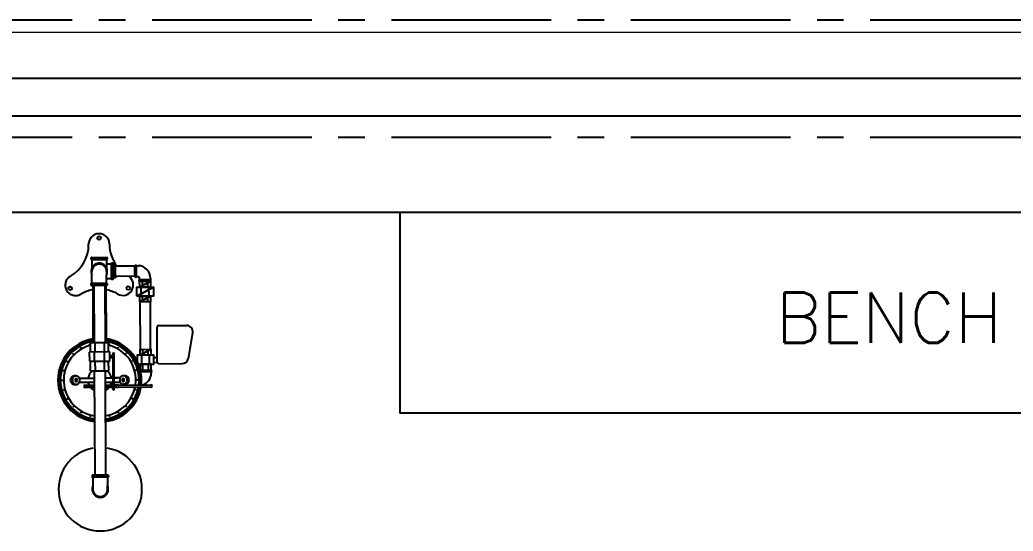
# Model space of a CAD drawing. Header units: inches. Extents: x -578 to 4567, y -980 to 6106.
# Drawn here: x 3113.6 to 3232.2, y 1603.9 to 1665 of the extents above; entities that cross this region are included whole.
import ezdxf
from ezdxf.enums import TextEntityAlignment as Align

# ---------------------------------------------------------------- set-up
doc = ezdxf.new("R2010")
doc.units = ezdxf.units.IN
doc.header["$LTSCALE"] = 25.4
doc.header["$MEASUREMENT"] = 0
doc.linetypes.add('CENTER2', pattern=[1.125, 0.75, -0.125, 0.125, -0.125])
doc.layers.get('0').update_dxf_attribs({"linetype": 'CONTINUOUS', "lineweight": 20})
for name, color, linetype in [('A-COL-GRID', 8, 'CENTER2'), ('A-DEMO', 1, 'CONTINUOUS'), ('A-WALL-CMU', 30, 'CONTINUOUS'), ('A-WALL-IMP', 6, 'CONTINUOUS')]:
    doc.layers.add(name, color=color, linetype=linetype)
doc.layers.add('A-CURB', color=13, linetype='CONTINUOUS', lineweight=20)
doc.styles.add('ROMANS', font='romans')

# ---------------------------------------------------------------- blocks, each defined once
blk = doc.blocks.new('15410016')
for points in [[(-4.86, 3.94, 0), (-4.97, 4.42, 0), (-5.12, 4.89, 0), (-5.33, 5.34, 0), (-5.57, 5.76, 0), (-5.86, 6.17, 0), (-6.19, 6.54, 0), (-6.55, 6.87, 0), (-6.94, 7.17, 0), (-7.36, 7.43, 0), (-7.8, 7.65, 0), (-8.26, 7.82, 0), (-8.74, 7.94, 0), (-9.22, 8.02, 0), (-9.72, 8.05, 0), (-10.21, 8.03, 0), (-10.7, 7.96, 0), (-11.18, 7.85, 0), (-11.64, 7.69, 0), (-12.09, 7.48, 0), (-12.51, 7.23, 0), (-12.91, 6.94, 0), (-13.28, 6.61, 0), (-13.61, 6.24, 0), (-13.9, 5.85, 0), (-14.16, 5.43, 0), (-14.37, 4.98, 0), (-14.54, 4.52, 0), (-14.66, 4.04, 0), (-14.73, 3.55, 0), (-14.75, 3.06, 0), (-14.73, 2.57, 0), (-14.65, 2.08, 0), (-14.53, 1.6, 0), (-14.37, 1.14, 0), (-14.15, 0.7, 0), (-13.9, 0.27, 0), (-13.6, -0.12, 0), (-13.27, -0.48, 0), (-12.9, -0.81, 0), (-12.5, -1.1, 0), (-12.08, -1.35, 0), (-11.63, -1.56, 0), (-11.17, -1.72, 0), (-10.69, -1.84, 0), (-10.2, -1.9, 0), (-9.71, -1.92, 0), (-9.22, -1.89, 0), (-8.73, -1.81, 0), (-8.25, -1.69, 0), (-7.79, -1.51, 0), (-7.35, -1.3, 0), (-6.93, -1.04, 0), (-6.54, -0.74, 0), (-6.18, -0.4, 0), (-5.85, -0.03, 0), (-5.57, 0.37, 0), (-5.32, 0.8, 0), (-5.12, 1.25, 0), (-4.97, 1.72, 0), (-4.86, 2.2, 0)], [(15.71, 6.5, 0), (15.64, 6.61, 0), (15.57, 6.7, 0), (15.48, 6.79, 0), (15.39, 6.87, 0), (15.29, 6.94, 0), (15.18, 7, 0), (15.07, 7.05, 0), (14.95, 7.09, 0), (14.83, 7.11, 0), (14.71, 7.13, 0), (14.59, 7.13, 0), (14.46, 7.12, 0), (14.34, 7.1, 0), (14.23, 7.06, 0), (14.11, 7.02, 0), (14, 6.96, 0), (13.9, 6.9, 0), (13.8, 6.82, 0), (13.72, 6.73, 0), (13.64, 6.64, 0), (13.57, 6.54, 0), (13.51, 6.43, 0), (13.46, 6.32, 0), (13.42, 6.2, 0), (13.39, 6.08, 0), (13.38, 5.96, 0), (13.38, 5.84, 0), (13.39, 5.72, 0), (13.41, 5.6, 0), (13.44, 5.48, 0), (13.49, 5.36, 0), (13.55, 5.25, 0)], [(2.76, 5.89, 0), (2.76, 6.1, 0)], [(3.78, 5.88, 0), (3.78, 6.02, 0)], [(2.39, 3.72, 0), (2.39, 4.83, 0)], [(2.53, 4.96, 0), (2.53, 4.96, 0)], [(2.66, 4.83, 0), (2.66, 3.72, 0)], [(3.02, 5.5, 0), (3.02, 3.72, 0)], [(3.52, 5.5, 0), (3.52, 3.72, 0)], [(-9.35, 3.94, 0), (-9.43, 3.98, 0), (-9.52, 4, 0), (-9.6, 4.02, 0), (-9.69, 4.03, 0), (-9.78, 4.03, 0), (-9.87, 4.03, 0), (-9.96, 4.02, 0), (-10.05, 3.99, 0), (-10.13, 3.96, 0), (-10.21, 3.93, 0), (-10.29, 3.88, 0), (-10.36, 3.83, 0), (-10.43, 3.77, 0), (-10.49, 3.71, 0), (-10.55, 3.64, 0), (-10.6, 3.57, 0), (-10.64, 3.49, 0), (-10.67, 3.41, 0), (-10.7, 3.32, 0), (-10.72, 3.23, 0), (-10.73, 3.14, 0), (-10.74, 3.06, 0), (-10.73, 2.97, 0), (-10.72, 2.88, 0), (-10.7, 2.79, 0), (-10.67, 2.71, 0), (-10.63, 2.63, 0), (-10.59, 2.55, 0), (-10.54, 2.48, 0), (-10.48, 2.41, 0), (-10.42, 2.34, 0), (-10.35, 2.29, 0), (-10.27, 2.24, 0), (-10.19, 2.19, 0), (-10.11, 2.16, 0), (-10.03, 2.13, 0), (-9.94, 2.11, 0), (-9.85, 2.1, 0), (-9.76, 2.1, 0), (-9.67, 2.1, 0), (-9.59, 2.11, 0), (-9.5, 2.13, 0), (-9.41, 2.16, 0), (-9.33, 2.2, 0)], [(-9.76, 3.94, 0), (-9.85, 3.94, 0), (-9.93, 3.93, 0), (-10.02, 3.9, 0), (-10.1, 3.88, 0), (-10.18, 3.84, 0), (-10.25, 3.8, 0), (-10.32, 3.74, 0), (-10.38, 3.69, 0), (-10.44, 3.62, 0), (-10.49, 3.55, 0), (-10.54, 3.48, 0), (-10.57, 3.4, 0), (-10.6, 3.32, 0), (-10.63, 3.24, 0), (-10.64, 3.15, 0), (-10.64, 3.06, 0), (-10.64, 2.98, 0), (-10.63, 2.89, 0), (-10.6, 2.81, 0), (-10.57, 2.73, 0), (-10.54, 2.65, 0), (-10.49, 2.58, 0), (-10.44, 2.51, 0), (-10.38, 2.44, 0), (-10.32, 2.39, 0), (-10.25, 2.33, 0), (-10.18, 2.29, 0), (-10.1, 2.25, 0), (-10.02, 2.23, 0), (-9.93, 2.2, 0), (-9.85, 2.19, 0), (-9.76, 2.19, 0)], [(-9.35, 3.94, 0), (-9.76, 3.94, 0)], [(-8.34, 3.94, 0), (-9.35, 3.94, 0)], [(-8.34, 3.94, 0), (-9.35, 3.94, 0)], [(-8.34, 2.29, 0), (-8.34, 3.97, 0)], [(-8.34, 2.29, 0), (-8.34, 3.97, 0)], [(-8.15, 4.03, 0), (-8.28, 4.03, 0)], [(-8.15, 4.03, 0), (-8.28, 4.03, 0)], [(-8.09, 2.28, 0), (-8.09, 3.97, 0)], [(-8.09, 2.28, 0), (-8.09, 3.97, 0)], [(4.38, 3.72, 0), (-8.08, 3.72, 0)], [(4.38, 4.16, 0), (5.52, 4.16, 0)], [(4.38, 4.16, 0), (4.38, 1.99, 0)], [(5.52, 3.62, 0), (4.38, 3.62, 0)], [(6.63, 4.29, 0), (5.52, 4.29, 0)], [(5.52, 4.29, 0), (5.52, 1.83, 0)], [(5.52, 3.67, 0), (6.63, 3.67, 0)], [(6.63, 1.83, 0), (6.63, 4.29, 0)], [(6.63, 4.16, 0), (7.77, 4.16, 0)], [(7.77, 3.62, 0), (6.63, 3.62, 0)], [(14.56, 3.72, 0), (7.76, 3.72, 0)], [(7.77, 4.16, 0), (7.77, 1.99, 0)], [(14.58, 3.85, 0), (8.21, 3.85, 0)], [(14.58, 2.28, 0), (14.58, 3.97, 0)], [(14.58, 2.28, 0), (14.58, 3.97, 0)], [(14.64, 4.03, 0), (14.76, 4.03, 0)], [(14.64, 4.03, 0), (14.76, 4.03, 0)], [(14.82, 2.29, 0), (14.82, 3.97, 0)], [(14.82, 2.29, 0), (14.82, 3.97, 0)], [(14.82, 3.94, 0), (15.84, 3.94, 0)], [(14.82, 3.94, 0), (15.84, 3.94, 0)], [(15.82, 2.2, 0), (15.9, 2.16, 0), (15.99, 2.13, 0), (16.07, 2.11, 0), (16.16, 2.1, 0), (16.25, 2.1, 0), (16.34, 2.1, 0), (16.43, 2.11, 0), (16.51, 2.13, 0), (16.6, 2.16, 0), (16.68, 2.19, 0), (16.76, 2.24, 0), (16.83, 2.29, 0), (16.9, 2.34, 0), (16.97, 2.41, 0), (17.02, 2.48, 0), (17.07, 2.55, 0), (17.12, 2.63, 0), (17.15, 2.71, 0), (17.18, 2.79, 0), (17.2, 2.88, 0), (17.22, 2.97, 0), (17.22, 3.06, 0), (17.22, 3.14, 0), (17.21, 3.23, 0), (17.19, 3.32, 0), (17.16, 3.41, 0), (17.13, 3.49, 0), (17.08, 3.57, 0), (17.03, 3.64, 0), (16.98, 3.71, 0), (16.92, 3.77, 0), (16.85, 3.83, 0), (16.78, 3.88, 0), (16.7, 3.93, 0), (16.62, 3.96, 0), (16.53, 3.99, 0), (16.45, 4.02, 0), (16.36, 4.03, 0), (16.27, 4.03, 0), (16.18, 4.03, 0), (16.09, 4.02, 0), (16, 4, 0), (15.92, 3.98, 0), (15.84, 3.94, 0)], [(15.84, 3.94, 0), (16.25, 3.94, 0)], [(16.25, 2.19, 0), (16.33, 2.19, 0), (16.42, 2.2, 0), (16.5, 2.23, 0), (16.58, 2.25, 0), (16.66, 2.29, 0), (16.74, 2.33, 0), (16.81, 2.39, 0), (16.87, 2.44, 0), (16.93, 2.51, 0), (16.98, 2.58, 0), (17.02, 2.65, 0), (17.06, 2.73, 0), (17.09, 2.81, 0), (17.11, 2.89, 0), (17.12, 2.98, 0), (17.13, 3.06, 0), (17.12, 3.15, 0), (17.11, 3.24, 0), (17.09, 3.32, 0), (17.06, 3.4, 0), (17.02, 3.48, 0), (16.98, 3.55, 0), (16.93, 3.62, 0), (16.87, 3.69, 0), (16.81, 3.74, 0), (16.74, 3.8, 0), (16.66, 3.84, 0), (16.58, 3.88, 0), (16.5, 3.9, 0), (16.42, 3.93, 0), (16.33, 3.94, 0), (16.25, 3.94, 0)], [(17.68, 3.93, 0), (16.69, 3.93, 0)], [(17.68, 3.98, 0), (17.68, 3.83, 0)], [(17.68, 3.84, 0), (17.68, 2.16, 0)], [(17.87, 4.04, 0), (17.74, 4.04, 0)], [(17.93, 3.98, 0), (17.93, 3.83, 0)], [(17.93, 3.85, 0), (17.93, 2.16, 0)], [(19.5, 1.82, 0), (19.62, 1.82, 0), (19.75, 1.84, 0), (19.87, 1.87, 0), (19.98, 1.91, 0), (20.09, 1.96, 0), (20.2, 2.03, 0), (20.3, 2.1, 0), (20.39, 2.18, 0), (20.47, 2.27, 0), (20.54, 2.37, 0), (20.61, 2.48, 0), (20.66, 2.59, 0), (20.7, 2.7, 0), (20.73, 2.82, 0), (20.75, 2.94, 0), (20.75, 3.06, 0), (20.75, 3.19, 0), (20.73, 3.31, 0), (20.7, 3.43, 0), (20.66, 3.54, 0), (20.61, 3.65, 0), (20.54, 3.76, 0), (20.47, 3.86, 0), (20.39, 3.95, 0), (20.3, 4.03, 0), (20.2, 4.1, 0), (20.09, 4.17, 0), (19.98, 4.22, 0), (19.87, 4.26, 0), (19.75, 4.29, 0), (19.62, 4.31, 0), (19.5, 4.32, 0)], [(-8.09, 2.29, 0), (-8.09, 2.48, 0)], [(-8.09, 2.29, 0), (-8.09, 2.48, 0)], [(-8.09, 2.29, 0), (-8.09, 2.48, 0)], [(-8.09, 2.29, 0), (-8.09, 2.48, 0)], [(4.38, 2.41, 0), (-8.08, 2.41, 0)], [(2.39, 1.45, 0), (2.39, 2.41, 0)], [(2.66, 2.41, 0), (2.66, 1.45, 0)], [(3.02, 2.41, 0), (3.02, 1.45, 0)], [(3.52, 2.41, 0), (3.52, 1.45, 0)], [(5.52, 2.53, 0), (4.38, 2.53, 0)], [(5.52, 2.48, 0), (6.63, 2.48, 0)], [(7.77, 2.53, 0), (6.63, 2.53, 0)], [(14.56, 2.41, 0), (7.76, 2.41, 0)], [(14.58, 2.29, 0), (14.58, 2.48, 0)], [(14.58, 2.29, 0), (14.58, 2.48, 0)], [(14.58, 2.29, 0), (14.58, 2.48, 0)], [(14.58, 2.29, 0), (14.58, 2.48, 0)], [(-9.76, 2.19, 0), (-9.33, 2.2, 0)], [(-8.34, 2.2, 0), (-9.33, 2.2, 0)], [(-8.34, 2.2, 0), (-9.33, 2.2, 0)], [(-8.34, 2.15, 0), (-8.34, 2.3, 0)], [(-8.34, 2.15, 0), (-8.34, 2.3, 0)], [(-8.15, 2.09, 0), (-8.28, 2.09, 0)], [(-8.15, 2.09, 0), (-8.28, 2.09, 0)], [(-8.09, 2.15, 0), (-8.09, 2.3, 0)], [(-8.09, 2.15, 0), (-8.09, 2.3, 0)], [(2.1, 1.45, 0), (2.1, 1.33, 0)], [(2.1, 1.45, 0), (6.5, 1.45, 0)], [(2.1, 1.33, 0), (6.5, 1.33, 0)], [(2.39, 1.45, 0), (2.39, 1.63, 0)], [(2.39, 0.88, 0), (2.39, 1.33, 0)], [(2.39, -3.04, 0), (2.39, 1.33, 0)], [(2.53, 1.77, 0), (2.53, 1.77, 0)], [(2.66, 1.45, 0), (2.66, 1.63, 0)], [(2.66, 0.88, 0), (2.66, 1.33, 0)], [(2.66, 1.33, 0), (2.66, 1.01, 0)], [(3.02, 1.33, 0), (3.02, 0.64, 0)], [(3.52, 0.63, 0), (3.52, 1.33, 0)], [(3.52, 1.31, 0), (3.52, 0.97, 0)], [(4.38, 1.99, 0), (5.52, 1.99, 0)], [(5.52, 1.83, 0), (6.63, 1.83, 0)], [(5.95, 1.83, 0), (5.95, 1.45, 0)], [(6.2, 1.83, 0), (6.2, 1.45, 0)], [(6.5, 1.45, 0), (6.5, 1.33, 0)], [(6.63, 1.99, 0), (7.77, 1.99, 0)], [(14.58, 2.28, 0), (8.21, 2.28, 0)], [(14.58, 2.15, 0), (14.58, 2.3, 0)], [(14.58, 2.15, 0), (14.58, 2.3, 0)], [(14.64, 2.09, 0), (14.76, 2.09, 0)], [(14.64, 2.09, 0), (14.76, 2.09, 0)], [(14.82, 2.15, 0), (14.82, 2.3, 0)], [(14.82, 2.15, 0), (14.82, 2.3, 0)], [(14.82, 2.2, 0), (15.82, 2.2, 0)], [(14.82, 2.2, 0), (15.82, 2.2, 0)], [(15.28, 1.45, 0), (15.28, 1.57, 0)], [(17.02, 1.64, 0), (15.35, 1.64, 0)], [(17.04, 1.39, 0), (15.35, 1.39, 0)], [(15.38, 1.64, 0), (15.38, 2.2, 0)], [(15.47, 1.11, 0), (15.47, 1.39, 0)], [(16.25, 2.19, 0), (15.82, 2.2, 0)], [(17.68, 2.19, 0), (16.67, 2.19, 0)], [(17.16, 1.64, 0), (17.02, 1.64, 0)], [(17.16, 1.39, 0), (17.02, 1.39, 0)], [(17.05, 1.11, 0), (17.05, 1.39, 0)], [(17.12, 1.64, 0), (17.12, 2.19, 0)], [(17.23, 1.45, 0), (17.23, 1.57, 0)], [(17.87, 2.1, 0), (17.74, 2.1, 0)], [(2.53, 0.74, 0), (2.53, 0.74, 0)], [(2.66, 0.88, 0), (2.66, -3.04, 0)], [(2.76, 0.04, 0), (2.76, 0.23, 0)], [(3.77, 0.04, 0), (3.77, 0.25, 0)], [(15.65, 1.11, 0), (15.47, 1.11, 0)], [(15.65, 1.11, 0), (16.87, 1.11, 0)], [(15.65, -1.2, 0), (15.65, 1.11, 0)], [(16.87, 1.11, 0), (17.05, 1.11, 0)], [(16.87, -1.2, 0), (16.87, 1.11, 0)], [(4.27, -1.83, 0), (4.27, -1.88, 0)], [(4.27, -1.88, 0), (4.27, -2.99, 0)], [(4.45, -1.79, 0), (4.45, -3.07, 0), (5.15, -3.07, 0), (5.15, -1.77, 0), (4.54, -1.77, 0)], [(4.45, -1.79, 0), (4.45, -1.88, 0)], [(4.45, -1.87, 0), (4.45, -3, 0)], [(4.45, -1.88, 0), (4.45, -2.99, 0)], [(4.45, -1.88, 0), (4.45, -2.99, 0)], [(4.45, -2.1, 0), (5.15, -2.1, 0)], [(5.15, -1.57, 0), (5.15, -3.42, 0), (6.22, -3.42, 0), (6.22, -1.43, 0), (5.47, -1.43, 0)], [(5.15, -1.96, 0), (6.22, -1.96, 0)], [(6.22, -2.1, 0), (6.92, -2.1, 0)], [(6.92, -1.81, 0), (12.58, -1.81, 0)], [(6.92, -1.81, 0), (6.92, -3.03, 0)], [(12.58, -2.08, 0), (13.28, -2.08, 0)], [(13.28, -1.94, 0), (14.36, -1.94, 0)], [(14.36, -2.08, 0), (15.06, -2.08, 0)], [(15.06, -1.75, 0), (15.06, -1.86, 0)], [(15.06, -2.97, 0), (15.06, -1.84, 0)], [(15.1, -1.71, 0), (15.17, -1.71, 0)], [(15.21, -1.76, 0), (15.43, -1.76, 0)], [(15.21, -2.97, 0), (15.21, -1.84, 0)], [(15.22, -1.75, 0), (15.22, -1.86, 0)], [(15.56, -1.25, 0), (15.56, -1.34, 0)], [(15.61, -1.2, 0), (15.71, -1.2, 0)], [(15.61, -1.38, 0), (15.71, -1.38, 0)], [(15.61, -1.38, 0), (15.61, -1.58, 0)], [(15.7, -1.2, 0), (16.83, -1.2, 0)], [(15.71, -1.2, 0), (16.82, -1.2, 0)], [(15.71, -1.2, 0), (16.82, -1.2, 0)], [(15.71, -1.38, 0), (16.82, -1.38, 0)], [(16.92, -1.2, 0), (16.81, -1.2, 0)], [(16.92, -1.2, 0), (16.81, -1.2, 0)], [(16.92, -1.2, 0), (16.81, -1.2, 0)], [(16.92, -1.38, 0), (16.81, -1.38, 0)], [(16.91, -1.38, 0), (16.91, -1.58, 0)], [(16.96, -1.25, 0), (16.96, -1.34, 0)], [(4.27, -3.08, 0), (4.07, -3.08, 0)], [(4.27, -3.08, 0), (4.27, -2.98, 0)], [(4.4, -3.13, 0), (4.31, -3.13, 0)], [(4.45, -2.75, 0), (5.15, -2.75, 0)], [(4.45, -3.08, 0), (4.45, -2.98, 0)], [(4.45, -3.08, 0), (4.45, -2.98, 0)], [(4.45, -3.08, 0), (4.45, -2.98, 0)], [(5.15, -2.89, 0), (6.22, -2.89, 0)], [(5.36, -3.42, 0), (5.36, -3.82, 0)], [(5.92, -3.42, 0), (5.92, -3.81, 0)], [(6.22, -2.75, 0), (6.92, -2.75, 0)], [(6.92, -3.03, 0), (12.58, -3.03, 0)], [(12.58, -2.73, 0), (13.28, -2.73, 0)], [(13.28, -2.87, 0), (14.36, -2.87, 0)], [(14.36, -2.73, 0), (15.06, -2.73, 0)], [(15.06, -3.06, 0), (15.06, -2.96, 0)], [(15.1, -3.11, 0), (15.17, -3.11, 0)], [(15.21, -3.06, 0), (15.21, -2.96, 0)], [(15.42, -3.06, 0), (15.21, -3.06, 0)], [(5.19, -4, 0), (5.19, -6.78, 0)], [(5.38, -3.81, 0), (9.57, -3.81, 0)], [(9.75, -4, 0), (9.75, -7.32, 0)], [(8.87, -8.05, 0), (5.81, -7.51, 0)]]:
    blk.add_polyline3d(points)
for points in [[(6.22, -1.77, 0), (6.92, -1.77, 0), (6.92, -3.07, 0)], [(6.22, -1.77, 0), (6.92, -3.07, 0), (6.22, -3.07, 0)], [(12.58, -1.76, 0), (13.28, -1.76, 0), (13.28, -3.06, 0)], [(12.58, -1.76, 0), (13.28, -3.06, 0), (12.58, -3.06, 0)], [(13.28, -1.41, 0), (14.36, -1.41, 0), (14.36, -3.4, 0)], [(13.28, -1.41, 0), (14.36, -3.4, 0), (13.28, -3.4, 0)], [(14.36, -1.76, 0), (15.06, -1.76, 0), (15.06, -3.06, 0)], [(14.36, -1.76, 0), (15.06, -3.06, 0), (14.36, -3.06, 0)]]:
    blk.add_polyline3d(points, close=True)
for centre, radius in [((2.12, 7.35), 0.023), ((3.27, 7.5), 0.023), ((4.42, 7.35), 0.023), ((0.13, 6.2), 0.023), ((1.05, 6.91), 0.023), ((5.49, 6.91), 0.023), ((6.41, 6.2), 0.023), ((14.25, 6.53), 0.219), ((-0.57, 5.28), 0.023), ((7.11, 5.28), 0.023), ((-1.02, 4.21), 0.023), ((7.56, 4.21), 0.023), ((20.25, 3.06), 0.219), ((-1.02, 1.92), 0.023), ((7.56, 1.92), 0.023), ((-0.63, 0.84), 0.023), ((7.11, 0.85), 0.023), ((0.13, -0.07), 0.023), ((1.05, -0.78), 0.023), ((5.49, -0.78), 0.023), ((6.41, -0.07), 0.023), ((14.25, -0.4), 0.219), ((2.12, -1.22), 0.023), ((3.27, -1.37), 0.023), ((4.42, -1.22), 0.023)]:
    blk.add_circle(centre, radius)
for centre, radius, start, end in [((3.27, 3.06), 5, 7.5563, 172.4437), ((3.27, 3.06), 4.84, 7.8011, 172.1989), ((3.27, 3.06), 4.69, 8.0633, 171.9367), ((3.27, 3.06), 4.31, 14.6592, 171.2303), ((4, 7.13), 0.187, 79.8223, 90.0071), ((3.22, 6.08), 0.469, 156.3695, 179.8108), ((3.22, 6.08), 0.469, 179.8089, 184.5116), ((3.16, 5.89), 0.403, 155.0004, 180.0004), ((3.25, 6.07), 0.492, 133.4974, 156.3656), ((3.21, 5.87), 0.46, 131.6117, 154.9976), ((3.24, 5.83), 0.51, 110.2015, 131.615), ((3.26, 6.06), 0.512, 111.4004, 133.5022), ((3.27, 6.04), 0.537, 89.8086, 111.3971), ((3.27, 5.77), 0.572, 90.0009, 110.2013), ((3.23, 5.86), 0.146, 127.3699, 151.5269), ((3.25, 5.83), 0.185, 107.5459, 127.36), ((3.27, 5.78), 0.235, 90.0045, 107.5571), ((3.27, 6.04), 0.537, 68.2194, 89.808), ((3.27, 5.77), 0.572, 69.7987, 89.9991), ((3.27, 5.78), 0.235, 72.4429, 89.9955), ((3.29, 5.83), 0.185, 52.64, 72.4541), ((3.31, 5.86), 0.146, 28.4731, 52.6301), ((3.29, 5.83), 0.51, 48.3865, 69.8001), ((3.28, 6.06), 0.512, 46.1175, 68.2193), ((3.29, 6.07), 0.492, 23.2525, 46.1207), ((3.32, 5.87), 0.46, 24.9999, 48.3858), ((3.31, 6.08), 0.469, 359.8082, 383.2494), ((3.37, 5.89), 0.403, 359.9996, 384.9996), ((3.31, 6.08), 0.469, 351.8613, 359.8092), ((19.5, 8.69), 4.38, 209.9758, 270.0247), ((2.53, 4.83), 0.136, 90, 180), ((2.53, 4.83), 0.136, 360, 450), ((3.16, 5.89), 0.403, 179.9996, 204.9996), ((3.21, 5.92), 0.46, 205.0005, 228.3865), ((3.24, 5.96), 0.51, 228.3824, 249.7959), ((3.27, 6.01), 0.572, 249.8015, 270.002), ((3.2, 5.87), 0.106, 151.5202, 179.9966), ((3.2, 5.87), 0.106, 180.0007, 208.4771), ((3.23, 5.89), 0.146, 208.4792, 232.6362), ((3.25, 5.92), 0.185, 232.632, 252.446), ((3.27, 5.97), 0.235, 252.4429, 269.9955), ((3.27, 5.97), 0.235, 270.0045, 287.5571), ((3.27, 6.01), 0.572, 269.998, 290.1985), ((3.29, 5.92), 0.185, 287.554, 307.368), ((3.31, 5.89), 0.146, 307.3638, 331.5208), ((3.34, 5.87), 0.106, 0.0034, 28.4798), ((3.34, 5.87), 0.106, 331.5229, 359.9993), ((3.29, 5.96), 0.51, 290.2025, 311.6161), ((3.32, 5.92), 0.46, 311.616, 335.0019), ((3.37, 5.89), 0.403, 335.0004, 360.0004), ((9.76, 3.06), 4.38, 11.5518, 30.0256), ((-8.27, 3.97), 0.063, 91.9999, 179.9999), ((-8.27, 3.97), 0.063, 91.9999, 179.9999), ((-8.15, 3.97), 0.063, 0.0001, 88.0001), ((-8.15, 3.97), 0.063, 0.0001, 88.0001), ((3.27, 3.06), 1.41, 128.6442, 152.1197), ((3.27, 3.06), 1.41, 128.6442, 152.1197), ((3.27, 3.06), 1.41, 100.2416, 115.5203), ((3.27, 3.06), 1.41, 100.2416, 115.5203), ((3.27, 3.06), 1.41, 38.1426, 79.7576), ((3.27, 3.06), 1.41, 38.1426, 79.7576), ((14.64, 3.97), 0.063, 91.9999, 179.9999), ((14.64, 3.97), 0.063, 91.9999, 179.9999), ((14.76, 3.97), 0.063, 0.0001, 88.0001), ((14.76, 3.97), 0.063, 0.0001, 88.0001), ((17.75, 3.98), 0.063, 92.0045, 180.0044), ((17.87, 3.98), 0.063, 359.9956, 447.9955), ((3.27, 3.06), 5, 187.5563, 259.8864), ((3.27, 3.06), 4.84, 187.8011, 259.5571), ((3.27, 3.06), 4.69, 188.0633, 259.2043), ((3.27, 3.06), 4.31, 188.7698, 258.2527), ((3.27, 3.06), 1.41, 207.881, 231.3565), ((3.27, 3.06), 4.84, 262.816, 352.1988), ((3.27, 3.06), 5, 263.0413, 352.4437), ((3.27, 3.06), 4.69, 262.5749, 351.9367), ((-8.27, 2.15), 0.063, 180.0001, 268.0001), ((-8.27, 2.15), 0.063, 180.0001, 268.0001), ((-8.15, 2.15), 0.063, 271.9999, 359.9999), ((-8.15, 2.15), 0.063, 271.9999, 359.9999), ((2.53, 1.63), 0.136, 90, 180), ((2.53, 1.63), 0.136, 360, 450), ((3.27, 3.06), 4.31, 261.9252, 345.5362), ((3.27, 3.06), 1.41, 244.4798, 256.561), ((3.27, 3.06), 1.41, 244.4797, 259.7584), ((3.27, 3.06), 1.41, 280.2419, 321.8569), ((3.27, 3.06), 1.41, 280.2419, 321.8569), ((9.76, 3.06), 4.37, 329.9779, 348.5628), ((14.64, 2.15), 0.063, 180.0001, 268.0001), ((14.64, 2.15), 0.063, 180.0001, 268.0001), ((14.76, 2.15), 0.063, 271.9999, 359.9999), ((14.76, 2.15), 0.063, 271.9999, 359.9999), ((15.35, 1.57), 0.063, 90.0274, 178.0274), ((15.35, 1.45), 0.063, 181.9726, 269.9726), ((19.5, -2.56), 4.38, 89.9753, 126.9404), ((17.16, 1.57), 0.063, 2.0181, 90.0181), ((17.16, 1.45), 0.063, 269.9819, 357.9819), ((17.75, 2.16), 0.063, 180.0001, 268.0001), ((17.87, 2.16), 0.063, 271.9999, 359.9999), ((2.53, 0.88), 0.136, 180, 270), ((2.53, 0.88), 0.136, 270, 360), ((3.16, 0.24), 0.404, 155.0154, 180.0005), ((3.16, 0.24), 0.404, 179.9995, 204.9846), ((3.23, 0.05), 0.472, 173.4218, 179.9969), ((3.23, 0.05), 0.472, 180.0021, 203.2769), ((3.21, 0.22), 0.46, 131.6334, 155.0148), ((3.21, 0.26), 0.46, 204.9852, 228.3666), ((3.24, 0.18), 0.509, 110.2134, 131.6337), ((3.27, 0.12), 0.571, 89.9998, 110.2129), ((3.2, 0.27), 0.106, 151.5221, 179.9985), ((3.2, 0.27), 0.106, 180.0018, 208.4781), ((3.23, 0.25), 0.146, 127.3656, 151.5227), ((3.23, 0.29), 0.146, 208.4767, 232.6337), ((3.25, 0.22), 0.185, 107.5531, 127.3672), ((3.25, 0.32), 0.185, 232.6328, 252.4469), ((3.27, 0.17), 0.235, 89.9998, 107.5524), ((3.27, 0.36), 0.235, 252.4468, 269.9994), ((3.27, 0.12), 0.571, 69.7871, 90.0002), ((3.27, 0.17), 0.235, 72.4476, 90.0002), ((3.27, 0.36), 0.235, 270.0006, 287.5532), ((3.29, 0.22), 0.185, 52.6328, 72.4469), ((3.29, 0.32), 0.185, 287.5531, 307.3672), ((3.31, 0.25), 0.146, 28.4773, 52.6344), ((3.31, 0.29), 0.146, 307.3663, 331.5233), ((3.34, 0.27), 0.106, 0.0015, 28.4779), ((3.34, 0.27), 0.106, 331.5219, 359.9982), ((3.29, 0.18), 0.509, 48.3663, 69.7866), ((3.32, 0.26), 0.46, 311.6334, 335.0148), ((3.32, 0.22), 0.46, 24.9852, 48.3666), ((3.37, 0.24), 0.404, 359.9995, 384.9846), ((3.37, 0.24), 0.404, 335.0154, 360.0005), ((3.3, 0.05), 0.472, 336.726, 360.0008), ((3.3, 0.05), 0.472, 0.0031, 3.6151), ((14.63, 0.25), 1.25, 149.9748, 325.1475), ((3.25, 0.06), 0.492, 203.2751, 226.0813), ((3.24, 0.3), 0.509, 228.3663, 249.7866), ((3.26, 0.07), 0.508, 226.082, 248.2554), ((3.27, 0.36), 0.571, 249.7868, 270), ((3.27, 0.09), 0.528, 248.254, 269.9997), ((3.27, 0.36), 0.571, 270, 290.2132), ((3.27, 0.09), 0.528, 269.9997, 291.7454), ((3.29, 0.3), 0.509, 290.2134, 311.6337), ((3.27, 0.07), 0.508, 291.7462, 313.9196), ((3.28, 0.06), 0.492, 313.9187, 336.7249), ((4.07, -1.6), 1.48, 198.449, 270), ((15.1, -1.76), 0.0453, 91.9857, 179.9856), ((15.17, -1.76), 0.0453, 0.0144, 88.0143), ((15.43, -1.58), 1.48, 269.5814, 359.9998), ((15.43, -1.58), 0.18, 269.9984, 359.9984), ((15.61, -1.25), 0.0453, 89.957, 177.9569), ((15.61, -1.34), 0.0453, 182.0431, 270.043), ((16.91, -1.25), 0.0452, 1.9798, 89.9797), ((16.91, -1.25), 0.0452, 1.9798, 89.9797), ((16.91, -1.25), 0.0452, 1.9798, 89.9797), ((16.91, -1.34), 0.0452, 270.0203, 358.0202), ((2.53, -3.04), 0.136, 180, 270), ((2.53, -3.04), 0.136, 270, 360), ((4.31, -3.08), 0.0453, 180.0013, 268.0012), ((4.4, -3.08), 0.0453, 271.9988, 359.9987), ((4.4, -3.08), 0.0453, 271.9988, 359.9987), ((4.4, -3.08), 0.0453, 271.9988, 359.9987), ((15.1, -3.06), 0.0453, 180.0144, 268.0143), ((15.17, -3.06), 0.0453, 271.9857, 359.9856), ((5.38, -4), 0.188, 90, 180), ((9.57, -4), 0.188, 360, 450), ((5.94, -6.78), 0.75, 180, 260.0015), ((9, -7.32), 0.75, 260.0018, 360.0002)]:
    blk.add_arc(centre, radius, start, end)

msp = doc.modelspace()

# ---------------------------------------------------------------- linework, layer by layer
at = {"layer": 'A-COL-GRID'}
for p, q in [((1529.210174, 1665), (3541.981852, 1665)), ((1529.210174, 1651), (3541.981852, 1651))]:
    msp.add_line(p, q, dxfattribs=at)
at = {"layer": 'A-CURB'}
msp.add_line((3305, 1663.5), (2466.5, 1663.5), dxfattribs=at)
at = {"layer": 'A-DEMO'}
for p in [(3159, 1642), (3279, 1618)]:
    msp.add_line(p, (3159, 1618), dxfattribs=at)
at = {"layer": 'A-WALL-CMU'}
for p, q in [((3305, 1653.5), (2490, 1653.5)), ((3305, 1642), (2621, 1642))]:
    msp.add_line(p, q, dxfattribs=at)
at = {"layer": 'A-WALL-IMP'}
msp.add_line((3305, 1658), (2473.5, 1658), dxfattribs=at)

# ---------------------------------------------------------------- block references
at = {"layer": 'A-DEMO', "color": 7, "rotation": 90.27653352494981}
msp.add_blockref('15410016', (3126.238714, 1618.706562), dxfattribs=at)

# ---------------------------------------------------------------- texts
at = {"layer": 'A-DEMO', "style": 'ROMANS'}
msp.add_text('BENCH', height=6, dxfattribs=at).set_placement((3217.389376, 1629.407831), align=Align.MIDDLE)

doc.saveas('drawing.dxf')
